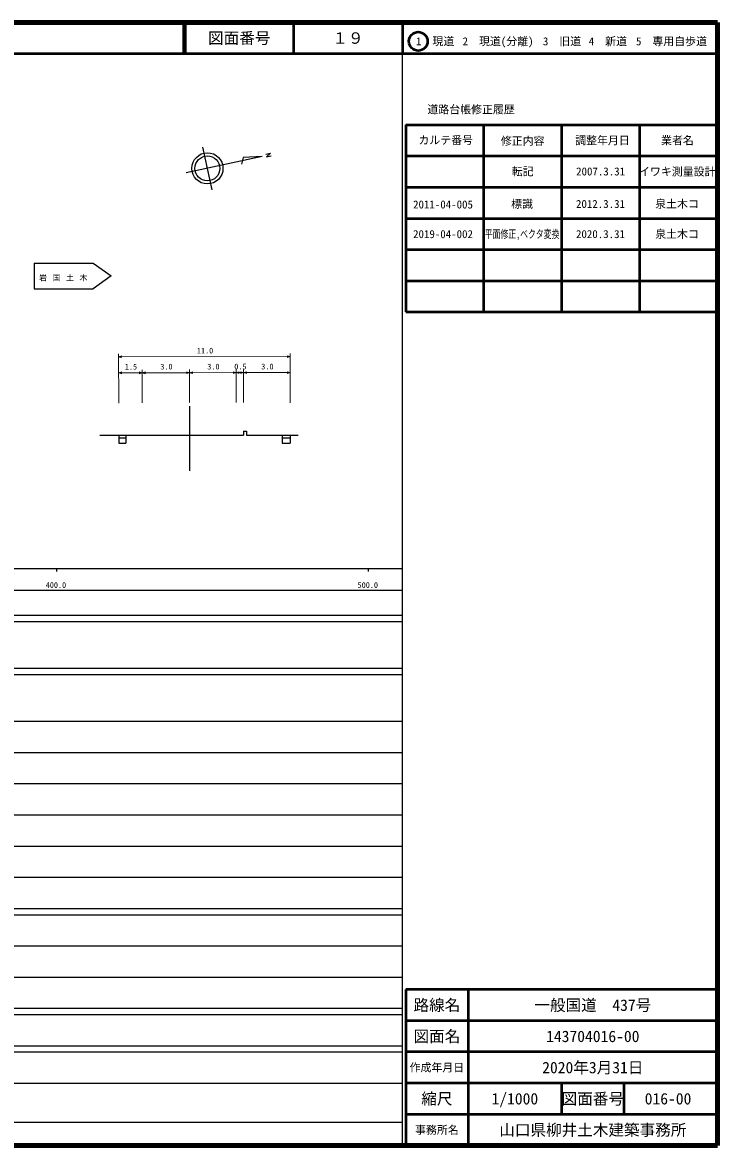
# Model space of a CAD drawing. Units: millimetres, scale not verified. Extents: x 40000 to 680000, y 20000 to 380000.
# Drawn here: x 457102 to 680000, y 20000 to 380000 of the extents above; entities that cross this region are included whole.
import ezdxf
from ezdxf.enums import TextEntityAlignment as Align

# ---------------------------------------------------------------- set-up
doc = ezdxf.new("R2010")
doc.units = ezdxf.units.MM
doc.header["$LTSCALE"] = 1000
for name, color, linetype, lineweight in [('M-BGD', 7, 'Continuous', 25), ('M-BMK-SRVR', 3, 'Continuous', 25), ('M-STR-HTXT', 7, 'Continuous', 13), ('M-STR-STRC', 7, 'Continuous', 25), ('M-TTL', 2, 'Continuous', 140), ('M-TTL-BAND', 7, 'Continuous', 25), ('M-TTL-FRAM', 2, 'Continuous', 50), ('M-TTL-LINE', 7, 'Continuous', 50)]:
    doc.layers.add(name, color=color, linetype=linetype, lineweight=lineweight)
doc.layers.add('M-TTL-TXT', color=7, linetype='Continuous')
doc.styles.add('ＭＳ ゴシック', font='')
doc.styles.get('ＭＳ ゴシック').set_extended_font_data('MS Gothic')

msp = doc.modelspace()

# ---------------------------------------------------------------- linework, layer by layer
at = {"layer": 'M-BGD'}
for p, q in [((510707, 257004), (510707, 236309)), ((528025, 249005), (528995, 249005)), ((528025, 249005), (528025, 247757)), ((528995, 249005), (528995, 247757)), ((481957, 247757), (528025, 247757)), ((487974, 247757), (487974, 245189)), ((487974, 246803), (490249, 246803)), ((487974, 245189), (490249, 245189)), ((490249, 247757), (490249, 245189)), ((528995, 247757), (545506, 247757)), ((540370, 247757), (540370, 245189)), ((540370, 246803), (542981, 246803)), ((540370, 245189), (542981, 245189)), ((542981, 247757), (542981, 245189))]:
    msp.add_line(p, q, dxfattribs=at)
at = {"layer": 'M-BMK-SRVR'}
for p, q in [((517886, 326389), (514928, 340073)), ((534000, 337035), (509565, 331752)), ((527925, 336745), (527370, 334579)), ((534000, 337035), (527925, 336745)), ((535180, 337737), (536688, 338063)), ((536688, 338063), (535345, 336953)), ((535345, 336953), (536858, 337288))]:
    msp.add_line(p, q, dxfattribs=at)
for radius in [5000, 4000]:
    msp.add_circle((516407, 333231), radius, dxfattribs=at)
at = {"layer": 'M-STR-HTXT'}
for p, q in [((487974, 257958), (487952, 273823)), ((542959, 273898), (542981, 258032)), ((487954, 272823), (542960, 272898)), ((487961, 267694), (495529, 267704)), ((495528, 268704), (495542, 258116)), ((495529, 267704), (510694, 267724)), ((510692, 268724), (510707, 258136)), ((510694, 267724), (525634, 267745)), ((525633, 268745), (525647, 258156)), ((525634, 267745), (528012, 267748)), ((528011, 268748), (528025, 258160)), ((528012, 267748), (542967, 267768))]:
    msp.add_line(p, q, dxfattribs=at)
for points in [[(488954, 272537), (487954, 272823), (488953, 273110)], [(541960, 273184), (542960, 272898), (541961, 272611)], [(488961, 267407), (487961, 267694), (488960, 267980)], [(494529, 267990), (495529, 267704), (494529, 267418)], [(496529, 267418), (495529, 267704), (496529, 267990)], [(509693, 268011), (510694, 267724), (509694, 267438)], [(511694, 267438), (510694, 267724), (511693, 268011)], [(524634, 268031), (525634, 267745), (524635, 267458)], [(526635, 267458), (525634, 267745), (526634, 268031)], [(527012, 268034), (528012, 267748), (527013, 267461)], [(529013, 267462), (528012, 267748), (529012, 268034)], [(541967, 268054), (542967, 267768), (541968, 267482)]]:
    msp.add_lwpolyline(points, dxfattribs=at)
at = {"layer": 'M-STR-STRC'}
for p, q in [((460905, 302863), (479802, 302863)), ((460905, 302863), (460905, 294600)), ((479802, 302863), (485567, 298810)), ((485567, 298810), (479802, 294600)), ((460905, 294600), (479802, 294600))]:
    msp.add_line(p, q, dxfattribs=at)
at = {"layer": 'M-TTL'}
for p, q in [((680000, 380000), (40000, 380000)), ((680000, 20000), (680000, 380000)), ((40000, 20000), (680000, 20000))]:
    msp.add_line(p, q, dxfattribs=at)
at = {"layer": 'M-TTL-BAND'}
for p, q in [((579000, 20000), (579000, 370000)), ((40000, 205000), (579000, 205000)), ((468000, 205000), (468000, 204000)), ((568000, 205000), (568000, 204000)), ((68000, 198000), (579000, 198000)), ((40000, 190000), (579000, 190000)), ((40000, 188000), (579000, 188000)), ((40000, 173000), (579000, 173000)), ((40000, 171000), (579000, 171000)), ((40000, 156000), (579000, 156000)), ((46000, 146000), (579000, 146000)), ((52000, 136000), (579000, 136000)), ((46000, 126000), (579000, 126000)), ((52000, 116000), (579000, 116000)), ((46000, 106000), (579000, 106000)), ((40000, 96000), (579000, 96000)), ((40000, 94000), (579000, 94000)), ((49000, 84000), (579000, 84000)), ((40000, 74000), (579000, 74000)), ((40000, 64000), (579000, 64000)), ((40000, 62000), (579000, 62000)), ((40000, 52000), (579000, 52000)), ((40000, 50000), (579000, 50000)), ((40000, 40000), (579000, 40000)), ((68000, 27500), (579000, 27500))]:
    msp.add_line(p, q, dxfattribs=at)
at = {"layer": 'M-TTL-FRAM'}
for p, q in [((580000, 347197), (580000, 287197)), ((580000, 347197), (680000, 347197)), ((580000, 287197), (680000, 287197)), ((680000, 70000), (580000, 70000)), ((580000, 70000), (580000, 20000))]:
    msp.add_line(p, q, dxfattribs=at)
at = {"layer": 'M-TTL-LINE'}
for p, q in [((508747, 380000), (508747, 370000)), ((509247, 380000), (509247, 370000)), ((543997, 380000), (543997, 370000)), ((579000, 380000), (579000, 370000)), ((40000, 370000), (680000, 370000)), ((605000, 347197), (605000, 287197)), ((630000, 347197), (630000, 287197)), ((655000, 347197), (655000, 287197)), ((580000, 337197), (680000, 337197)), ((580000, 327197), (680000, 327197)), ((580000, 317197), (680000, 317197)), ((580000, 307197), (680000, 307197)), ((580000, 297197), (680000, 297197)), ((600000, 70000), (600000, 20000)), ((680000, 60000), (580000, 60000)), ((680000, 50000), (580000, 50000)), ((680000, 40000), (580000, 40000)), ((630000, 40000), (630000, 30000)), ((650000, 40000), (650000, 30000)), ((680000, 30000), (580000, 30000))]:
    msp.add_line(p, q, dxfattribs=at)
msp.add_circle((584031, 373958), 3000, dxfattribs=at)

# ---------------------------------------------------------------- texts
at = {"layer": 'M-STR-HTXT', "style": 'ＭＳ ゴシック'}
for s, p in [('11.0', (513040, 273356)), ('1.5', (489945, 268195)), ('3.0', (501312, 268209)), ('3.0', (516364, 268230)), ('0.5', (525024, 268242)), ('3.0', (533691, 268253))]:
    msp.add_text(s, height=1833, rotation=0.1, dxfattribs=at).set_placement(p, align=Align.BOTTOM_LEFT)
at = {"layer": 'M-STR-STRC', "insert": (462430, 297051), "char_height": 1833, "attachment_point": 7, "style": 'ＭＳ ゴシック'}
msp.add_mtext('\\T1.68;岩国土木', dxfattribs=at)
at = {"layer": 'M-TTL-BAND', "style": 'ＭＳ ゴシック'}
for s, p in [('400.0', (467844, 198195)), ('500.0', (567844, 198195))]:
    msp.add_text(s, height=1833, dxfattribs=at).set_placement(p, align=Align.BOTTOM_CENTER)
at = {"layer": 'M-TTL-TXT', "style": 'ＭＳ ゴシック'}
for s, height, p in [('図面番号', 3666, (526622, 375000)), ('１９', 3666, (561497, 375000)), ('1\u3000現道', 2566, (589448, 373958)), ('2\u3000現道(分離)', 2566, (609619, 373958)), ('3\u3000旧道', 2566, (630121, 373958)), ('4\u3000新道', 2566, (644824, 373958)), ('5\u3000専用自歩道', 2566, (665228, 373958)), ('道路台帳修正履歴', 2566, (600968, 352113)), ('カルテ番号', 2566, (592839, 342277)), ('修正内容', 2566, (617509, 342023)), ('調整年月日', 2566, (643089, 342197)), ('業者名', 2566, (667134, 342197)), ('転記', 2566, (617500, 332245)), ('2007.3.31', 2566, (642500, 332245)), ('イワキ測量設計', 2566, (667077, 332189)), ('2011-04-005', 2566, (591966, 321649)), ('標識', 2566, (617321, 321826)), ('2012.3.31', 2566, (642464, 321826)), ('泉土木コ', 2566, (667009, 321836)), ('2019-04-002', 2566, (591966, 312163)), ('2020.3.31', 2566, (642464, 312163)), ('泉土木コ', 2566, (667009, 312163)), ('路線名', 3666, (590000, 65000)), ('路線名', 3666, (590000, 65000)), ('一般国道\u3000437号', 3666, (640000, 65000)), ('図面名', 3666, (590000, 55000)), ('図面名', 3666, (590000, 55000)), ('143704016-00', 3666, (640000, 55000)), ('2020年3月31日', 3666, (640000, 45000)), ('作成年月日', 2566, (590000, 45000)), ('作成年月日', 2566, (590000, 45000)), ('縮尺', 3666, (590000, 35000)), ('縮尺', 3666, (590000, 35000)), ('1/1000', 3666, (615000, 35000)), ('図面番号', 3666, (640000, 35000)), ('図面番号', 3666, (640000, 35000)), ('016-00', 3666, (664125, 35000)), ('事務所名', 2566, (590000, 25000)), ('事務所名', 2566, (590000, 25000)), ('山口県柳井土木建築事務所', 3666, (640000, 25000))]:
    msp.add_text(s, height=height, dxfattribs=at).set_placement(p, align=Align.MIDDLE_CENTER)
at = {"layer": 'M-TTL-TXT', "style": 'ＭＳ ゴシック', "width": 0.7}
msp.add_text('平面修正,ベクタ変換', height=2566, dxfattribs=at).set_placement((617321, 312163), align=Align.MIDDLE_CENTER)

doc.saveas('drawing.dxf')
